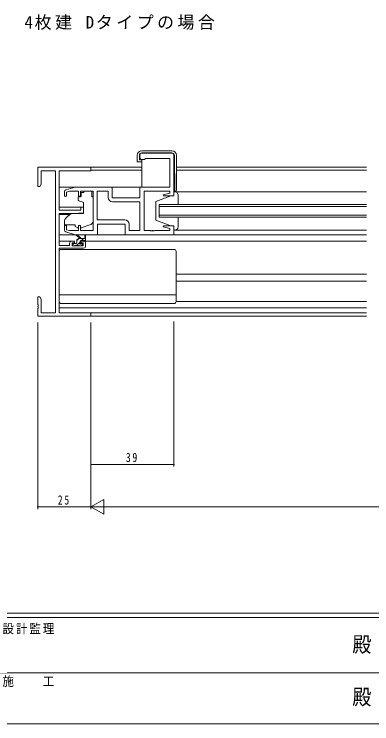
# Model space of a CAD drawing. Units: millimetres, scale not verified. Extents: x -567 to 567, y -403 to 403.
# Drawn here: x -183.8 to -15.7, y -403 to -69.3 of the extents above; entities that cross this region are included whole.
import ezdxf
from ezdxf.enums import TextEntityAlignment as Align

# ---------------------------------------------------------------- set-up
doc = ezdxf.new("R2010")
doc.units = ezdxf.units.MM
doc.header["$LTSCALE"] = 2
for name, color, linetype, lineweight in [('0-1_YKK_ZWAK', 7, 'Continuous', 18), ('0-3_YKK_11', 7, 'Continuous', 18), ('0-4_YKK_12', 2, 'Continuous', 18), ('0-5_YKK_13', 4, 'Continuous', 18), ('0-6_YKK_D', 6, 'Continuous', 18)]:
    doc.layers.add(name, color=color, linetype=linetype, lineweight=lineweight)
doc.layers.add('0-2_USER1', color=7, linetype='Continuous')
doc.styles.add('ＭＳ ゴシック', font='')
doc.styles.get('ＭＳ ゴシック').set_extended_font_data('MS Gothic')

msp = doc.modelspace()

# ---------------------------------------------------------------- linework, layer by layer
at = {"layer": '0-1_YKK_ZWAK'}
for p, q in [((537.274, -350.982), (-562.726, -350.982)), ((483.274, -352.982), (-562.726, -352.982)), ((-194.726, -378.981), (-10.726, -378.981)), ((-562.726, -402.982), (483.274, -402.982))]:
    msp.add_line(p, q, dxfattribs=at)
at = {"layer": '0-3_YKK_11'}
for p, q in [((-124.726, -135.585), (-124.726, -136.585)), ((-109.726, -134.585), (-123.726, -134.585)), ((-108.726, -154.785), (-108.726, -135.585)), ((-122.026, -137.085), (-110.656, -137.085)), ((-110.656, -137.085), (-110.656, -150.585)), ((-147.726, -141.285), (-172.726, -141.285)), ((-171.096, -149.194), (-171.096, -142.915)), ((-171.096, -142.915), (-164.356, -142.915)), ((-164.356, -142.915), (-164.356, -209.655)), ((-162.726, -161.385), (-162.726, -142.915)), ((-162.726, -142.915), (-147.726, -142.915)), ((-147.726, -142.915), (-147.726, -141.285)), ((-171.726, -150.285), (-171.096, -149.194)), ((-160.226, -152.829), (-160.226, -154.885)), ((-155.226, -150.585), (-159.513, -151.871)), ((-159.226, -152.933), (-157.831, -152.515)), ((-159.226, -154.885), (-159.226, -152.933)), ((-157.831, -152.515), (-153.626, -152.515)), ((-137.726, -150.585), (-155.226, -150.585)), ((-153.626, -152.515), (-153.626, -154.885)), ((-152.626, -152.515), (-146.726, -152.515)), ((-152.626, -154.885), (-152.626, -152.515)), ((-146.726, -152.515), (-146.726, -171.055)), ((-139.656, -152.515), (-144.796, -152.515)), ((-144.796, -152.515), (-144.796, -166.055)), ((-144.796, -152.515), (-144.796, -166.055)), ((-139.656, -155.515), (-139.656, -152.515)), ((-137.726, -155.585), (-137.726, -150.585)), ((-110.656, -150.585), (-124.726, -150.585)), ((-124.726, -150.585), (-124.726, -155.585)), ((-122.726, -152.515), (-110.656, -152.515)), ((-122.726, -171.055), (-122.726, -152.515)), ((-110.656, -153.432), (-113.755, -154.263)), ((-110.656, -152.515), (-110.656, -153.432)), ((-160.226, -154.885), (-159.226, -154.885)), ((-153.626, -154.885), (-152.626, -154.885)), ((-124.726, -155.585), (-137.726, -155.585)), ((-113.755, -154.263), (-113.686, -154.785)), ((-113.686, -154.785), (-108.726, -154.785)), ((-124.726, -157.515), (-137.656, -157.515)), ((-124.726, -171.055), (-124.726, -157.515)), ((-152.426, -161.385), (-162.726, -161.385)), ((-162.726, -163.085), (-155.726, -163.085)), ((-155.726, -163.085), (-151.226, -162.691)), ((-144.796, -166.055), (-131.796, -166.055)), ((-152.626, -168.685), (-153.626, -168.685)), ((-153.626, -168.685), (-153.626, -171.055)), ((-152.626, -171.055), (-152.626, -168.685)), ((-144.726, -172.985), (-144.726, -167.985)), ((-144.726, -167.985), (-131.726, -167.985)), ((-131.726, -167.985), (-131.726, -172.985)), ((-129.796, -168.055), (-129.796, -171.055)), ((-113.686, -168.785), (-113.755, -169.307)), ((-113.755, -169.307), (-110.656, -170.138)), ((-108.726, -168.785), (-113.686, -168.785)), ((-110.656, -170.138), (-110.656, -171.055)), ((-108.726, -172.985), (-108.726, -168.785)), ((-159.513, -171.699), (-155.226, -172.985)), ((-153.626, -171.055), (-157.831, -171.055)), ((-155.226, -172.985), (-144.726, -172.985)), ((-146.726, -171.055), (-152.626, -171.055)), ((-131.726, -172.985), (-108.726, -172.985)), ((-129.796, -171.055), (-124.726, -171.055)), ((-117.768, -171.055), (-117.951, -171.175)), ((-110.656, -171.055), (-117.768, -171.055)), ((-162.726, -179.285), (-151.226, -179.285)), ((-162.726, -209.655), (-162.726, -179.285)), ((-151.426, -178.285), (-156.626, -178.285)), ((-150.226, -178.285), (-150.226, -176.985)), ((-171.726, -202.285), (-172.726, -202.285)), ((-172.726, -207.743), (-172.726, -211.285)), ((-164.356, -209.655), (-171.096, -209.655)), ((-147.726, -209.655), (-162.726, -209.655)), ((-147.726, -211.285), (-147.726, -209.655)), ((-172.726, -211.285), (-147.726, -211.285))]:
    msp.add_line(p, q, dxfattribs=at)
for points in [[(-123.726, -137.585), (-122.526, -137.585), (-122.226, -137.285), (-122.026, -137.085)], [(-172.726, -141.285), (-172.726, -150.285), (-171.726, -150.285)], [(-151.226, -162.691), (-151.226, -160.085), (-152.426, -160.085), (-152.426, -161.385)], [(-157.826, -176.985), (-157.826, -178.085), (-162.726, -178.085), (-162.726, -163.085)], [(-157.831, -171.055), (-159.226, -170.636), (-159.226, -168.685), (-160.226, -168.685), (-160.226, -170.741)], [(-117.951, -171.175), (-118.501, -171.175), (-118.684, -171.055), (-118.768, -171.055), (-118.951, -171.175), (-119.501, -171.175), (-119.684, -171.055), (-122.726, -171.055)], [(-156.626, -178.285), (-156.626, -176.785), (-155.526, -176.785), (-155.526, -175.985), (-156.826, -175.985)], [(-151.226, -175.985), (-152.526, -175.985), (-152.526, -176.785), (-151.426, -176.785), (-151.426, -178.285)], [(-172.726, -202.285), (-172.726, -205.827), (-172.606, -206.01), (-172.606, -206.56), (-172.726, -206.743), (-172.726, -206.827), (-172.606, -207.01), (-172.606, -207.56), (-172.726, -207.743)], [(-171.096, -209.655), (-171.096, -203.376), (-171.726, -202.285)]]:
    msp.add_lwpolyline(points, dxfattribs=at)
for centre, radius, start, end in [((-123.726, -135.585), 1, 90.00001, 179.99999), ((-123.726, -136.585), 1, 180.00001, 269.99999), ((-109.726, -135.585), 1, 0.00001, 89.99999), ((-159.226, -152.829), 1, 106.69926, 180.00004), ((-137.656, -155.515), 2, 180.00001, 269.99999), ((-131.796, -168.055), 2, 0.00001, 89.99999), ((-159.226, -170.741), 1, 179.99996, 253.30074), ((-156.826, -176.985), 1, 90.00001, 179.99999), ((-151.226, -176.985), 1, 0.00001, 89.99999), ((-151.226, -178.285), 1, 270.00001, 359.99999)]:
    msp.add_arc(centre, radius, start, end, dxfattribs=at)
at = {"layer": '0-4_YKK_12'}
for p, q in [((-148.026, -141.285), (-123.752, -141.285)), ((-123.752, -142.685), (-147.726, -142.685)), ((-107.452, -141.285), (-18.226, -141.285)), ((-18.226, -142.685), (-107.452, -142.685)), ((-162.726, -150.585), (-155.153, -150.585)), ((-145.226, -150.585), (-124.226, -150.585)), ((-162.726, -160.085), (-151.226, -160.085)), ((-115.726, -158.785), (-115.726, -164.785)), ((-18.226, -158.785), (-115.726, -158.785)), ((-115.726, -159.785), (-18.226, -159.785)), ((-162.726, -163.485), (-157.603, -163.485)), ((-18.226, -163.785), (-115.726, -163.785)), ((-115.726, -164.785), (-18.226, -164.785)), ((-116.226, -172.985), (-18.226, -172.985)), ((-162.726, -175.985), (-156.826, -175.985)), ((-151.226, -175.985), (-18.226, -175.985)), ((-107.726, -191.485), (-18.226, -191.485)), ((-107.726, -194.885), (-18.226, -194.885)), ((-162.726, -207.385), (-18.226, -207.385)), ((-18.226, -209.655), (-162.426, -209.655)), ((-148.026, -211.285), (-18.226, -211.285))]:
    msp.add_line(p, q, dxfattribs=at)
at = {"layer": '0-5_YKK_13'}
for p, q in [((-124.952, -137.785), (-124.952, -135.685)), ((-109.652, -133.485), (-123.752, -133.485)), ((-123.752, -134.485), (-109.7, -134.485)), ((-108.5, -135.674), (-108.352, -152.584)), ((-107.452, -152.085), (-107.452, -135.685)), ((-125.452, -138.785), (-123.752, -138.785)), ((-123.752, -137.785), (-124.952, -137.785)), ((-123.752, -137.785), (-123.752, -150.585)), ((-151.126, -153.185), (-152.296, -153.185)), ((-152.296, -154.185), (-152.296, -153.185)), ((-152.296, -154.185), (-152.296, -153.185)), ((-152.296, -154.185), (-152.296, -153.185)), ((-151.126, -152.515), (-151.126, -153.185)), ((-151.126, -152.515), (-147.326, -152.515)), ((-151.126, -152.515), (-147.326, -152.515)), ((-151.126, -152.515), (-147.326, -152.515)), ((-147.326, -152.515), (-147.326, -153.185)), ((-147.326, -152.515), (-147.326, -153.185)), ((-147.326, -152.515), (-147.326, -153.185)), ((-147.326, -154.185), (-147.326, -153.185)), ((-147.326, -154.185), (-147.326, -153.185)), ((-147.326, -154.185), (-147.326, -153.185)), ((-108.726, -152.585), (-107.952, -152.585)), ((-108.726, -152.784), (-18.226, -152.785)), ((-108.226, -152.785), (-108.726, -152.785)), ((-108.726, -152.785), (-108.726, -154.785)), ((-153.826, -155.485), (-153.826, -156.535)), ((-153.826, -155.485), (-153.826, -156.535)), ((-153.826, -155.485), (-153.826, -156.535)), ((-152.596, -155.185), (-153.526, -155.185)), ((-152.596, -155.185), (-153.526, -155.185)), ((-152.596, -155.185), (-153.526, -155.185)), ((-152.296, -154.185), (-152.296, -154.885)), ((-152.296, -154.185), (-152.296, -154.885)), ((-152.296, -154.185), (-152.296, -154.885)), ((-147.326, -155.185), (-147.326, -154.185)), ((-147.326, -155.185), (-147.326, -154.185)), ((-147.326, -155.185), (-147.326, -154.185)), ((-147.326, -155.185), (-146.726, -155.185)), ((-147.326, -155.185), (-146.726, -155.185)), ((-147.326, -155.185), (-146.726, -155.185)), ((-146.726, -166.74), (-146.726, -155.185)), ((-146.726, -166.74), (-146.726, -155.185)), ((-146.726, -166.74), (-146.726, -155.185)), ((-110.226, -154.785), (-117.226, -157.385)), ((-108.726, -154.785), (-110.226, -154.785)), ((-106.726, -158.785), (-106.726, -154.285)), ((-153.497, -157.005), (-151.497, -157.733)), ((-153.497, -157.005), (-151.497, -157.733)), ((-153.497, -157.005), (-151.497, -157.733)), ((-151.226, -158.181), (-151.226, -162.788)), ((-151.226, -158.181), (-151.226, -162.788)), ((-151.226, -158.181), (-151.226, -162.788)), ((-117.226, -157.385), (-117.226, -166.185)), ((-157.463, -163.368), (-159.154, -164.787)), ((-157.463, -163.368), (-159.154, -164.787)), ((-157.463, -163.368), (-159.154, -164.787)), ((-151.443, -163.087), (-156.829, -163.134)), ((-151.443, -163.087), (-156.829, -163.134)), ((-151.443, -163.087), (-156.829, -163.134)), ((-110.226, -168.785), (-117.226, -166.185)), ((-106.726, -169.285), (-106.726, -164.785)), ((-160.226, -167.085), (-160.226, -168.385)), ((-160.226, -167.085), (-160.226, -168.385)), ((-160.226, -167.085), (-160.226, -168.385)), ((-155.226, -168.685), (-155.226, -169.182)), ((-155.226, -168.685), (-155.226, -169.182)), ((-155.226, -168.685), (-155.226, -169.182)), ((-153.92, -169.791), (-155.226, -169.182)), ((-153.92, -169.791), (-155.226, -169.182)), ((-153.92, -169.791), (-155.226, -169.182)), ((-152.354, -169.825), (-147.717, -168.151)), ((-152.354, -169.825), (-147.717, -168.151)), ((-152.354, -169.825), (-147.717, -168.151)), ((-155.153, -172.985), (-162.726, -172.985)), ((-152.726, -174.785), (-154.545, -173.384)), ((-152.126, -174.785), (-154.344, -173.102)), ((-150.226, -175.485), (-150.226, -173.485)), ((-145.226, -172.985), (-131.226, -172.985)), ((-108.726, -170.786), (-18.226, -170.785)), ((-152.826, -176.429), (-154.482, -178.085)), ((-153.427, -174.785), (-154.426, -175.784)), ((-154.426, -176.885), (-154.426, -175.785)), ((-153.426, -174.785), (-150.226, -174.785)), ((-152.826, -176.724), (-152.826, -176.085)), ((-152.526, -175.785), (-150.526, -175.785)), ((-151.182, -174.785), (-152.182, -175.785)), ((-150.526, -173.659), (-150.725, -174.785)), ((-161.726, -179.885), (-108.726, -179.885)), ((-155.827, -177.185), (-156.426, -177.784)), ((-156.426, -177.485), (-156.426, -177.985)), ((-154.726, -177.185), (-156.126, -177.185)), ((-156.126, -178.285), (-155.626, -178.285)), ((-155.426, -178.085), (-153.326, -178.085)), ((-153.126, -178.285), (-152.526, -178.285)), ((-151.747, -177.595), (-152.416, -178.264)), ((-152.026, -177.185), (-152.365, -177.185)), ((-152.314, -178.197), (-151.814, -177.697)), ((-162.726, -204.385), (-162.726, -180.885)), ((-107.726, -204.385), (-107.726, -180.885)), ((-162.726, -201.345), (-107.726, -201.345)), ((-161.726, -205.385), (-108.726, -205.385)), ((-107.726, -204.385), (-18.226, -204.385)), ((-107.726, -204.385), (-18.226, -204.385))]:
    msp.add_line(p, q, dxfattribs=at)
for points in [[(-125.952, -135.685), (-125.952, -138.785), (-125.452, -138.785)], [(-151.126, -152.515), (-151.126, -153.185), (-152.296, -153.185)], [(-151.126, -152.515), (-151.126, -153.185), (-152.296, -153.185)], [(-160.226, -168.385), (-155.226, -168.385), (-155.226, -168.685)], [(-160.226, -168.385), (-155.226, -168.385), (-155.226, -168.685)], [(-160.226, -168.385), (-155.226, -168.385), (-155.226, -168.685)], [(-110.226, -168.785), (-108.726, -168.785), (-108.726, -170.785), (-108.226, -170.785)]]:
    msp.add_lwpolyline(points, dxfattribs=at)
for centre, radius, start, end in [((-123.752, -135.685), 2.2, 90, 180), ((-123.752, -135.685), 1.2, 90, 180), ((-109.7, -135.685), 1.2, 0.5, 90), ((-109.652, -135.685), 2.2, 0, 90), ((-108.226, -154.285), 1.5, 0, 90), ((-107.952, -152.085), 0.5, 270, 0), ((-153.526, -155.485), 0.3, 90, 180), ((-153.526, -155.485), 0.3, 90, 180), ((-153.526, -155.485), 0.3, 90, 180), ((-153.326, -156.535), 0.5, 180, 250), ((-153.326, -156.535), 0.5, 180, 250), ((-153.326, -156.535), 0.5, 180, 250), ((-152.596, -154.885), 0.3, 270, 0), ((-152.596, -154.885), 0.3, 270, 0), ((-152.596, -154.885), 0.3, 270, 0), ((-151.726, -158.181), 0.5, 0, 70), ((-151.726, -158.181), 0.5, 0, 70), ((-151.726, -158.181), 0.5, 0, 70), ((-156.82, -164.134), 1, 90.5, 130), ((-156.82, -164.134), 1, 90.5, 130), ((-156.82, -164.134), 1, 90.5, 130), ((-151.526, -162.788), 0.3, 270.5, 0), ((-151.526, -162.788), 0.3, 270.5, 0), ((-151.526, -162.788), 0.3, 270.5, 0), ((-157.226, -167.085), 3, 130, 180), ((-157.226, -167.085), 3, 130, 180), ((-157.226, -167.085), 3, 130, 180), ((-148.226, -166.74), 1.5, 289.85326, 0), ((-148.226, -166.74), 1.5, 289.85326, 0), ((-148.226, -166.74), 1.5, 289.85326, 0), ((-153.497, -168.885), 1, 245, 262.59308), ((-153.497, -168.885), 1, 245, 262.59308), ((-153.497, -168.885), 1, 245, 262.59308), ((-152.694, -168.885), 1, 273.88684, 289.85326), ((-152.694, -168.885), 1, 273.88684, 289.85326), ((-152.694, -168.885), 1, 273.88684, 289.85326), ((-108.226, -169.285), 1.5, 270, 0), ((-154.526, -173.185), 0.2, 24.41711, 264.41711), ((-150.426, -173.485), 0.2, 360, 240), ((-153.426, -175.785), 1, 90, 180), ((-153.126, -176.724), 0.3, 303.05573, 360), ((-152.526, -176.085), 0.3, 90, 180), ((-150.526, -175.485), 0.3, 270, 360), ((-161.726, -180.885), 1, 90, 180), ((-156.126, -177.485), 0.3, 90, 180), ((-156.126, -177.985), 0.3, 180, 270), ((-155.626, -178.085), 0.2, 270, 360), ((-154.726, -176.885), 0.3, 270, 360), ((-153.126, -178.085), 0.2, 180, 270), ((-152.826, -177.185), 0.25, 123.05573, 326.94427), ((-152.365, -177.485), 0.3, 90, 146.94427), ((-152.526, -177.985), 0.3, 270, 315), ((-152.026, -177.485), 0.3, 315, 90), ((-108.726, -180.885), 1, 0, 90), ((-161.726, -204.385), 1, 180, 270), ((-108.726, -204.385), 1, 270, 0)]:
    msp.add_arc(centre, radius, start, end, dxfattribs=at)
at = {"layer": '0-6_YKK_D'}
for p, q in [((-172.726, -214.285), (-172.726, -301.982)), ((-147.726, -214.285), (-147.726, -301.982)), ((-147.726, -214.285), (-147.726, -301.982)), ((-108.726, -213.856), (-108.726, -281.982)), ((-147.726, -224.485), (-147.726, -281.982)), ((-147.726, -280.982), (-108.726, -280.982)), ((-147.726, -300.982), (-141.664, -297.482)), ((-147.726, -300.982), (-172.726, -300.982)), ((-147.726, -300.982), (-135.602, -300.982)), ((-140.726, -300.982), (345.274, -300.982))]:
    msp.add_line(p, q, dxfattribs=at)
msp.add_lwpolyline([(-147.726, -300.982), (-141.664, -304.482), (-141.664, -297.482)], dxfattribs=at)
for centre, start, end in [((-147.726, -280.982), 0, 180), ((-147.726, -280.982), 180, 0), ((-108.726, -280.982), 0, 180), ((-108.726, -280.982), 180, 0), ((-172.726, -300.982), 0, 180), ((-172.726, -300.982), 180, 0)]:
    msp.add_arc(centre, 0.106, start, end, dxfattribs=at)

# ---------------------------------------------------------------- texts
at = {"layer": '0-1_YKK_ZWAK', "style": 'ＭＳ ゴシック', "width": 0.9}
for p in [(-24.843, -371.491), (-24.843, -396.236)]:
    msp.add_text('殿', height=7.331, dxfattribs=at).set_placement(p, align=Align.BOTTOM_LEFT)
at = {"layer": '0-1_YKK_ZWAK', "char_height": 4.399, "attachment_point": 7, "style": 'ＭＳ ゴシック'}
for s, insert in [('\\T1.17;\\W0.9;設計監理', (-189.341, -360.886)), ('\\T1.17;\\W0.9;施\u3000\u3000工', (-189.341, -385.631))]:
    msp.add_mtext(s, dxfattribs=dict(at, insert=insert))
at = {"layer": '0-2_USER1', "insert": (-179.012, -76.705), "char_height": 5.865, "attachment_point": 7, "style": 'ＭＳ ゴシック'}
msp.add_mtext('\\T1.2;4枚建\\~Dタイプの場合', dxfattribs=at)
at = {"layer": '0-6_YKK_D', "color": 7, "char_height": 4.399, "attachment_point": 7, "style": 'ＭＳ ゴシック'}
for s, insert in [('\\T1.37;\\W0.75;39', (-131.296, -279.982)), ('\\T1.37;\\W0.75;25', (-163.308, -299.982))]:
    msp.add_mtext(s, dxfattribs=dict(at, insert=insert))

doc.saveas('drawing.dxf')
